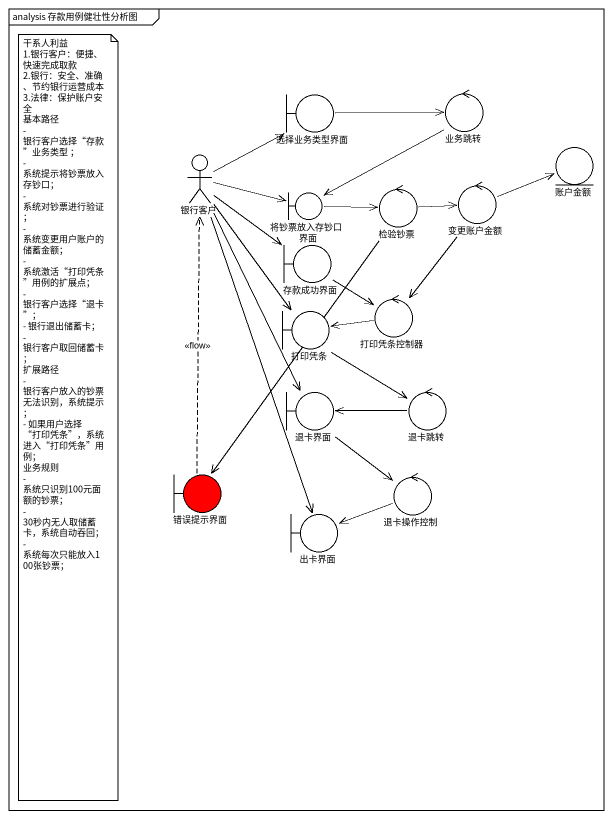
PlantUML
@startuml
mainframe analysis 存款用例健壮性分析图
boundary 选择业务类型界面
control 业务跳转
actor 银行客户
entity 账户金额
boundary 将钞票放入存钞口界面
control 检验钞票
control 变更账户金额
boundary 存款成功界面
boundary 打印凭条
control 打印凭条控制器
boundary 退卡界面
control 退卡跳转
boundary 错误提示界面 #FF0000
boundary 出卡界面
control 退卡操作控制
选择业务类型界面 -right-> 业务跳转
业务跳转 --> 将钞票放入存钞口界面
银行客户 -up-> 选择业务类型界面
银行客户 -right-> 将钞票放入存钞口界面
银行客户 --> 存款成功界面
银行客户 --> 打印凭条
银行客户 --> 退卡界面
银行客户 --> 出卡界面
将钞票放入存钞口界面 -right-> 检验钞票
检验钞票 -right-> 变更账户金额
检验钞票 --> 错误提示界面
变更账户金额 -right-> 账户金额
变更账户金额 --> 打印凭条控制器
存款成功界面 --> 打印凭条控制器
打印凭条 --> 退卡跳转
打印凭条控制器 -left-> 打印凭条
退卡界面 --> 退卡操作控制
退卡跳转 -left-> 退卡界面
错误提示界面 .up.> 银行客户 : <<flow>>
退卡操作控制 -left-> 出卡界面
note as N1
  干系人利益
  1.银行客户：便捷、快速完成取款
  2.银行：安全、准确、节约银行运营成本
  3.法律：保护账户安全
  基本路径
  - 银行客户选择“存款”业务类型 ；
  - 系统提示将钞票放入存钞口；
  - 系统对钞票进行验证；
  - 系统变更用户账户的储蓄金额；
  - 系统激活“打印凭条”用例的扩展点；
  - 银行客户选择“退卡”；
  - 银行退出储蓄卡；
  - 银行客户取回储蓄卡；
  扩展路径
  - 银行客户放入的钞票 无法识别，系统提示；
  - 如果用户选择 “打印凭条”，系统进入“打印凭条”用例；
  业务规则
  - 系统只识别100元面额的钞票；
  - 30秒内无人取储蓄卡，系统自动吞回；
  - 系统每次只能放入100张钞票；
end note
@enduml
